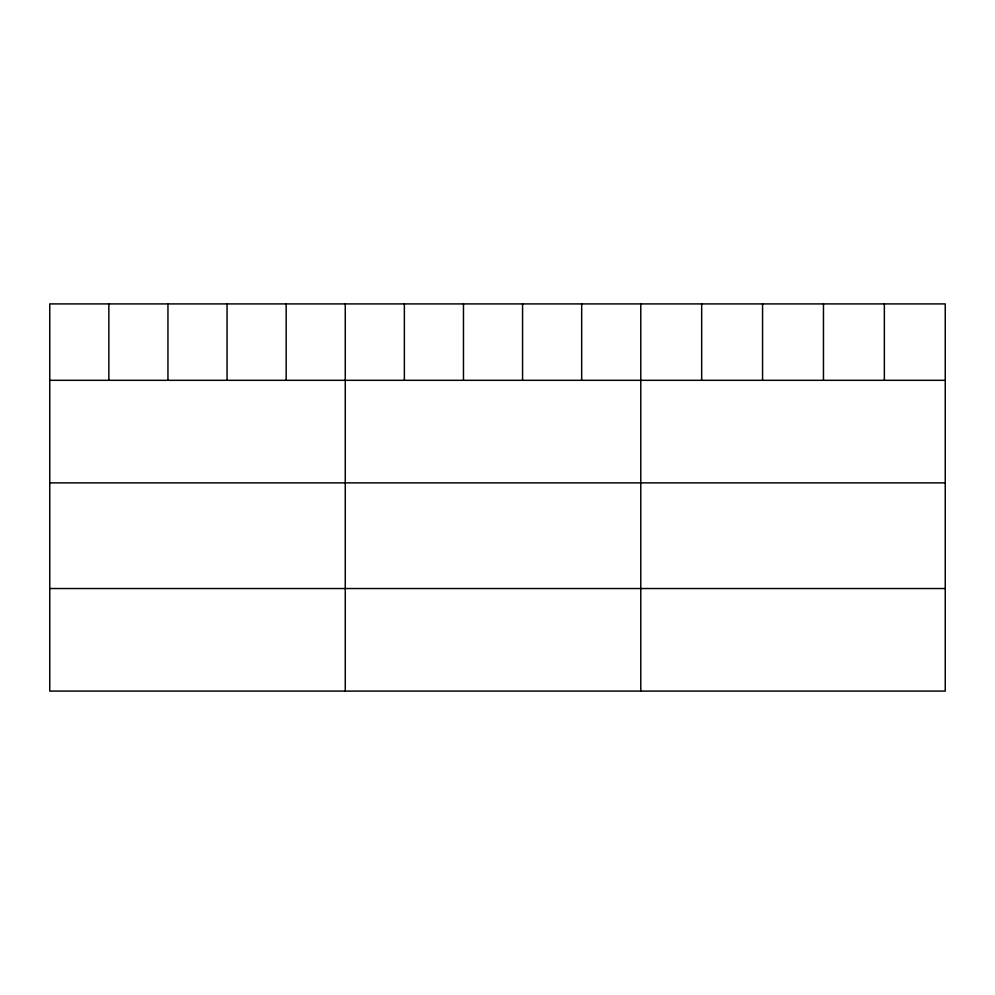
<?xml version="1.0" encoding="UTF-8"?>
<svg xmlns="http://www.w3.org/2000/svg" width="995" height="995" viewBox="0 0 995 995"><rect width="100%" height="100%" fill="white"/><g stroke="black" fill="none" stroke-linecap="round" stroke-linejoin="round"><path stroke-width="1.49" d="M945.25 380.314L945.25 691.09L49.75 691.09L49.75 303.91L945.25 303.91L945.25 380.314L49.75 380.314M49.75 482.873L945.25 482.873M49.75 588.53L945.25 588.53M884.356 303.91L884.356 380.314M823.462 303.91L823.462 380.314M762.568 303.91L762.568 380.314M701.674 303.91L701.674 380.314M640.78 303.91L640.78 691.09M581.677 303.91L581.677 380.314M522.574 303.91L522.574 380.314M463.471 303.91L463.471 380.314M404.368 303.91L404.368 380.314M345.265 303.91L345.265 691.09M286.162 303.91L286.162 380.314M227.059 303.91L227.059 380.314M167.956 303.91L167.956 380.314M108.853 303.91L108.853 380.314"/></g></svg>
